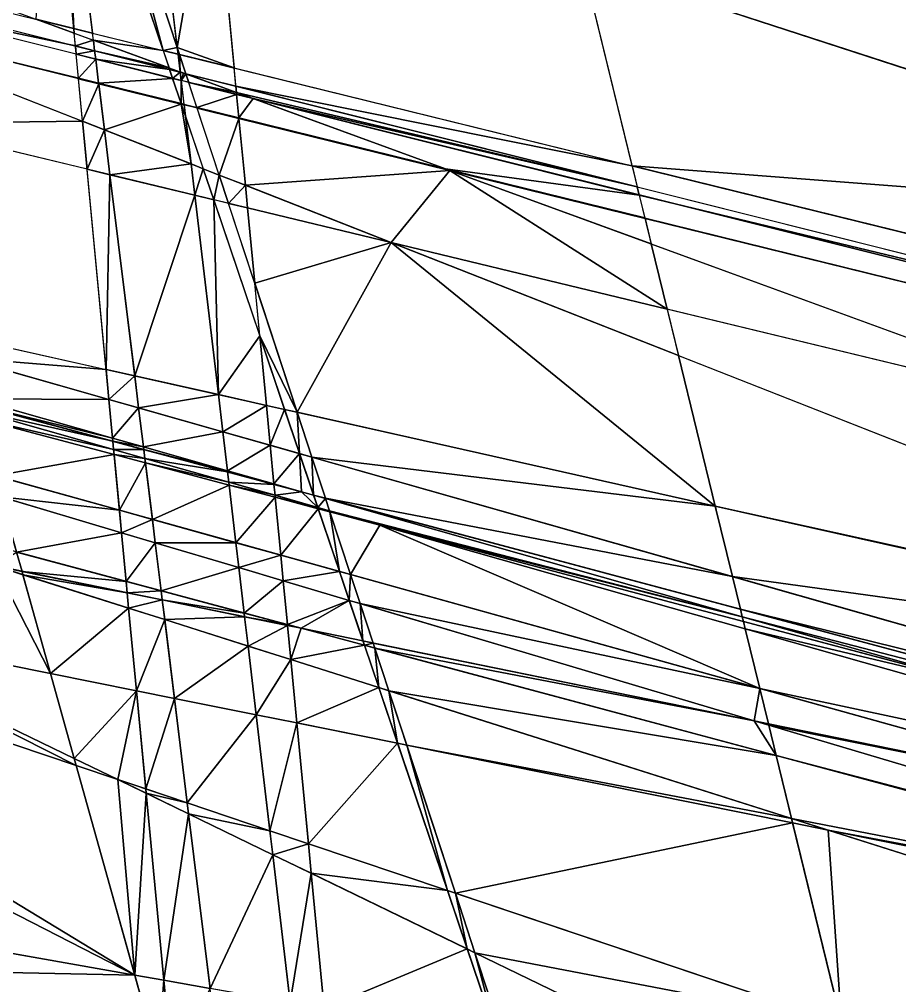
# Model space of a CAD drawing. Header units: metres. Extents: x -225 to 770, y -544 to 564.
# Drawn here: x 279.96 to 316.69, y 284.86 to 325.17 of the extents above; entities that cross this region are included whole.
import ezdxf

# ---------------------------------------------------------------- set-up
doc = ezdxf.new("R2010")
doc.units = ezdxf.units.M

msp = doc.modelspace()

# ---------------------------------------------------------------- linework, layer by layer
for p, q in [((516.37213, -544.0672, -803.7859), (217.63705, 525.73083, -1124.7742)), ((217.63705, 525.73083, -1124.7742), (545.7816, -443.76776, -860.83936)), ((349.29993, -383.51236, -794.56555), (265.35364, 503.01196, -1137.3828)), ((265.35364, 503.01196, -1137.3828), (372.1836, -399.28522, -798.5095)), ((372.1836, -399.28522, -798.5095), (261.48572, 499.3399, -1133.9835)), ((261.48572, 499.3399, -1133.9835), (516.37213, -544.0672, -803.7859)), ((356.773, -386.01013, -796.99744), (272.09955, 498.95178, -1138.7997)), ((557.95984, -501.0974, -841.83923), (249.52759, 436.53705, -1101.2909)), ((32.129852, 419.3811, -991.81995), (760.3008, 133.12076, -1210.292)), ((30.675568, 416.25635, -989.7898), (730.02356, 77.34354, -1172.0273)), ((731.95435, 188.18149, -1220.7225), (38.14865, 413.7586, -992.2217)), ((38.14865, 413.7586, -992.2217), (765.15857, 148.19702, -1219.0732)), ((757.08057, 205.05893, -1239.7969), (18.314148, 389.6963, -972.5342)), ((18.314148, 389.6963, -972.5342), (754.4347, 208.65134, -1240.1035)), ((28.200867, 387.7458, -976.3353), (757.08057, 205.05893, -1239.7969)), ((761.18066, 204.59119, -1241.5203), (29.160217, 385.1684, -975.6745)), ((29.160217, 385.1684, -975.6745), (755.39404, 206.07397, -1239.4426)), ((758.76697, 204.04391, -1240.151), (15.405579, 383.44684, -968.47406)), ((15.405579, 383.44684, -968.47406), (732.4187, 179.90198, -1217.3708)), ((760.3008, 133.12076, -1210.292), (21.19217, 381.9641, -970.55176)), ((21.19217, 381.9641, -970.55176), (730.46954, 171.07516, -1212.6499)), ((765.15857, 148.19702, -1219.0732), (27.705933, 382.0437, -973.6444)), ((27.705933, 382.0437, -973.6444), (738.9325, 179.98157, -1220.4635)), ((26.97879, 380.48132, -972.6294), (736.51886, 179.43427, -1219.0942)), ((732.4187, 179.90198, -1217.3708), (21.424377, 377.82434, -968.87585)), ((21.424377, 377.82434, -968.87585), (733.64087, 187.16644, -1221.0768)), ((19.010742, 377.27704, -967.5066), (731.95435, 188.18149, -1220.7225)), ((738.9325, 179.98157, -1220.4635), (86.268555, 354.79694, -989.39343)), ((86.268555, 354.79694, -989.39343), (758.76697, 204.04391, -1240.151)), ((762.8671, 203.57614, -1241.8745), (68.878204, 345.26355, -977.11786)), ((769.61304, 199.51599, -1243.2913), (115.37268, 315.28015, -986.0206)), ((195.22412, 315.22046, -1023.4873), (769.61304, 199.51599, -1243.2913))]:
    msp.add_line(p, q)
for points in [[(307.49518, 424.98724, -1123.5284), (307.52637, 425.0487, -1123.5696), (336.79272, 316.6604, -1090.5784), (336.79282, 316.6605, -1090.5782)], [(337.29443, 316.4973, -1090.7437), (336.79272, 316.6604, -1090.5784), (307.52637, 425.0487, -1123.5696), (307.52646, 425.0488, -1123.5695)], [(280.6645, 325.1726, -1067.8948), (281.29077, 334.7058, -1072.2992), (282.22992, 324.7876, -1068.4637), (282.23, 324.7877, -1068.4636)], [(281.78613, 334.54468, -1072.4623), (282.22992, 324.7876, -1068.4637), (281.29077, 334.7058, -1072.2992), (281.29086, 334.7059, -1072.2991)], [(282.22992, 324.7876, -1068.4637), (281.78613, 334.54468, -1072.4623), (283.01172, 324.59528, -1068.7479), (283.0118, 324.59537, -1068.7478)], [(282.41693, 334.3396, -1072.67), (283.23236, 334.07446, -1072.9386), (285.96057, 323.87006, -1069.8198), (285.96066, 323.87015, -1069.8197)], [(286.54932, 323.99115, -1070.1484), (285.96057, 323.87006, -1069.8198), (283.23236, 334.07446, -1072.9386), (283.23245, 334.07455, -1072.9385)], [(286.54932, 323.99115, -1070.1484), (285.44043, 333.35663, -1073.6658), (288.02417, 332.51654, -1074.5167), (288.02426, 332.51663, -1074.5166)], [(286.54932, 323.99115, -1070.1484), (288.02417, 332.51654, -1074.5167), (288.92108, 323.1419, -1070.896), (288.92117, 323.142, -1070.8959)], [(305.5254, 319.05817, -1076.9314), (303.4641, 327.49658, -1079.6018), (336.79272, 316.6604, -1090.5784), (336.79282, 316.6605, -1090.5782)], [(282.299, 324.05847, -1068.1819), (273.42853, 325.9364, -1064.8267), (273.32483, 326.30786, -1064.938), (273.32492, 326.30795, -1064.9379)], [(282.299, 324.05847, -1068.1819), (282.3319, 323.71124, -1068.0476), (273.42853, 325.9364, -1064.8267), (273.42862, 325.9365, -1064.8265)], [(282.2483, 324.59412, -1068.3889), (280.6645, 325.1726, -1067.8948), (282.22992, 324.7876, -1068.4637), (282.23, 324.7877, -1068.4636)], [(282.42657, 322.71118, -1067.6609), (273.7359, 324.83563, -1064.4963), (273.73035, 324.8557, -1064.5024), (273.73044, 324.8558, -1064.5023)], [(273.7359, 324.83563, -1064.4963), (282.42657, 322.71118, -1067.6609), (282.42847, 322.69135, -1067.6532), (282.42856, 322.69144, -1067.6531)], [(282.299, 324.05847, -1068.1819), (282.2483, 324.59412, -1068.3889), (283.04785, 324.302, -1068.6384), (283.04794, 324.3021, -1068.6383)], [(283.01172, 324.59528, -1068.7479), (285.96057, 323.87006, -1069.8198), (283.04785, 324.302, -1068.6384), (283.04794, 324.3021, -1068.6383)], [(274.85406, 320.83154, -1063.2949), (273.87244, 324.34668, -1064.3496), (282.5965, 320.9171, -1066.967), (282.5966, 320.9172, -1066.9669)], [(282.299, 324.05847, -1068.1819), (283.04785, 324.302, -1068.6384), (283.10272, 323.85706, -1068.4724), (283.1028, 323.85715, -1068.4723)], [(286.2046, 323.14886, -1069.6235), (283.04785, 324.302, -1068.6384), (285.96057, 323.87006, -1069.8198), (285.96066, 323.87015, -1069.8197)], [(283.04785, 324.302, -1068.6384), (286.2046, 323.14886, -1069.6235), (283.10272, 323.85706, -1068.4724), (283.1028, 323.85715, -1068.4723)], [(282.299, 324.05847, -1068.1819), (283.10272, 323.85706, -1068.4724), (282.3319, 323.71124, -1068.0476), (282.332, 323.71133, -1068.0475)], [(283.1457, 323.5078, -1068.342), (282.3319, 323.71124, -1068.0476), (283.10272, 323.85706, -1068.4724), (283.1028, 323.85715, -1068.4723)], [(283.1457, 323.5078, -1068.342), (282.42657, 322.71118, -1067.6609), (282.3319, 323.71124, -1068.0476), (282.332, 323.71133, -1068.0475)], [(286.2303, 323.07312, -1069.6028), (283.10272, 323.85706, -1068.4724), (286.2046, 323.14886, -1069.6235), (286.20468, 323.14896, -1069.6234)], [(283.10272, 323.85706, -1068.4724), (286.2303, 323.07312, -1069.6028), (283.1457, 323.5078, -1068.342), (283.14578, 323.5079, -1068.3419)], [(285.96057, 323.87006, -1069.8198), (286.54932, 323.99115, -1070.1484), (286.58167, 323.7173, -1070.0457), (286.58176, 323.71738, -1070.0455)], [(286.6444, 323.70184, -1070.0684), (286.58167, 323.7173, -1070.0457), (286.54932, 323.99115, -1070.1484), (286.5494, 323.99124, -1070.1483)], [(286.54932, 323.99115, -1070.1484), (288.92108, 323.1419, -1070.896), (286.6444, 323.70184, -1070.0684), (286.6445, 323.70193, -1070.0682)], [(286.58167, 323.7173, -1070.0457), (286.6444, 323.70184, -1070.0684), (286.66907, 322.97925, -1069.7684), (286.66916, 322.97934, -1069.7683)], [(286.90704, 322.90344, -1069.8474), (286.66907, 322.97925, -1069.7684), (286.6444, 323.70184, -1070.0684), (286.6445, 323.70193, -1070.0682)], [(283.1457, 323.5078, -1068.342), (283.26953, 322.5033, -1067.967), (282.42657, 322.71118, -1067.6609), (282.42667, 322.71127, -1067.6608)], [(286.3546, 322.7058, -1069.5029), (283.1457, 323.5078, -1068.342), (286.2303, 323.07312, -1069.6028), (286.23038, 323.0732, -1069.6027)], [(283.1457, 323.5078, -1068.342), (286.3546, 322.7058, -1069.5029), (283.26953, 322.5033, -1067.967), (283.26962, 322.5034, -1067.9669)], [(286.2046, 323.14886, -1069.6235), (286.66907, 322.97925, -1069.7684), (286.2303, 323.07312, -1069.6028), (286.23038, 323.0732, -1069.6027)], [(286.67102, 322.9627, -1069.7622), (286.2303, 323.07312, -1069.6028), (286.66907, 322.97925, -1069.7684), (286.66916, 322.97934, -1069.7683)], [(286.2303, 323.07312, -1069.6028), (286.67102, 322.9627, -1069.7622), (286.3546, 322.7058, -1069.5029), (286.3547, 322.7059, -1069.5028)], [(286.71204, 322.61652, -1069.6322), (286.3546, 322.7058, -1069.5029), (286.67102, 322.9627, -1069.7622), (286.6711, 322.9628, -1069.7621)], [(286.66907, 322.97925, -1069.7684), (286.90704, 322.90344, -1069.8474), (286.80945, 322.92798, -1069.8123), (286.80954, 322.92807, -1069.8121)], [(286.67102, 322.9627, -1069.7622), (286.80945, 322.92798, -1069.8123), (286.71204, 322.61652, -1069.6322), (286.71213, 322.6166, -1069.6321)], [(286.9112, 322.8908, -1069.844), (286.71204, 322.61652, -1069.6322), (286.80945, 322.92798, -1069.8123), (286.80954, 322.92807, -1069.8121)], [(286.71204, 322.61652, -1069.6322), (286.9112, 322.8908, -1069.844), (287.02734, 322.53766, -1069.7462), (287.02744, 322.53775, -1069.7461)], [(288.9939, 322.38043, -1070.6018), (286.9112, 322.8908, -1069.844), (286.90704, 322.90344, -1069.8474), (286.90714, 322.90353, -1069.8473)], [(289.0188, 322.12097, -1070.5016), (287.02734, 322.53766, -1069.7462), (286.9112, 322.8908, -1069.844), (286.9113, 322.8909, -1069.8439)], [(286.9112, 322.8908, -1069.844), (288.9939, 322.38043, -1070.6018), (289.0188, 322.12097, -1070.5016), (289.0189, 322.12106, -1070.5015)], [(288.9939, 322.38043, -1070.6018), (288.92108, 323.1419, -1070.896), (305.5254, 319.05817, -1076.9314), (305.52548, 319.05826, -1076.9313)], [(283.26953, 322.5033, -1067.967), (282.42847, 322.69135, -1067.6532), (282.42657, 322.71118, -1067.6609), (282.42667, 322.71127, -1067.6608)], [(282.42847, 322.69135, -1067.6532), (283.26953, 322.5033, -1067.967), (283.2719, 322.48328, -1067.9595), (283.272, 322.48337, -1067.9594)], [(282.42847, 322.69135, -1067.6532), (283.2719, 322.48328, -1067.9595), (282.5965, 320.9171, -1066.967), (282.5966, 320.9172, -1066.9669)], [(283.5091, 320.55835, -1067.241), (282.5965, 320.9171, -1066.967), (283.2719, 322.48328, -1067.9595), (283.272, 322.48337, -1067.9594)], [(286.71033, 321.65466, -1069.2167), (283.26953, 322.5033, -1067.967), (286.3546, 322.7058, -1069.5029), (286.3547, 322.7059, -1069.5028)], [(286.71033, 321.65466, -1069.2167), (283.2719, 322.48328, -1067.9595), (283.26953, 322.5033, -1067.967), (283.26962, 322.5034, -1067.9669)], [(283.2719, 322.48328, -1067.9595), (286.71033, 321.65466, -1069.2167), (286.71765, 321.63336, -1069.2109), (286.71774, 321.63345, -1069.2108)], [(283.2719, 322.48328, -1067.9595), (286.71765, 321.63336, -1069.2109), (283.5091, 320.55835, -1067.241), (283.5092, 320.55844, -1067.2408)], [(286.3546, 322.7058, -1069.5029), (286.71204, 322.61652, -1069.6322), (286.71033, 321.65466, -1069.2167), (286.71042, 321.65475, -1069.2166)], [(286.82935, 321.62537, -1069.2599), (286.71033, 321.65466, -1069.2167), (286.71204, 322.61652, -1069.6322), (286.71213, 322.6166, -1069.6321)], [(287.02734, 322.53766, -1069.7462), (289.0188, 322.12097, -1070.5016), (289.02673, 322.03796, -1070.4696), (289.02682, 322.03806, -1070.4695)], [(287.37146, 321.49164, -1069.4568), (287.02734, 322.53766, -1069.7462), (289.02673, 322.03796, -1070.4696), (289.02682, 322.03806, -1070.4695)], [(305.73907, 318.1834, -1076.6545), (289.0188, 322.12097, -1070.5016), (288.9939, 322.38043, -1070.6018), (288.994, 322.38052, -1070.6017)], [(288.9939, 322.38043, -1070.6018), (305.5254, 319.05817, -1076.9314), (305.73907, 318.1834, -1076.6545), (305.73917, 318.1835, -1076.6544)], [(289.7207, 321.86462, -1070.7207), (289.02673, 322.03796, -1070.4696), (289.0188, 322.12097, -1070.5016), (289.0189, 322.12106, -1070.5015)], [(289.0188, 322.12097, -1070.5016), (305.73907, 318.1834, -1076.6545), (289.7207, 321.86462, -1070.7207), (289.7208, 321.86472, -1070.7206)], [(286.82935, 321.62537, -1069.2599), (286.71765, 321.63336, -1069.2109), (286.71033, 321.65466, -1069.2167), (286.71042, 321.65475, -1069.2166)], [(287.37146, 321.49164, -1069.4568), (289.02673, 322.03796, -1070.4696), (289.12024, 321.06036, -1070.092), (289.12033, 321.06046, -1070.0919)], [(289.02673, 322.03796, -1070.4696), (289.7207, 321.86462, -1070.7207), (289.12024, 321.06036, -1070.092), (289.12033, 321.06046, -1070.0919)], [(297.74475, 318.9336, -1073.2244), (289.12024, 321.06036, -1070.092), (289.7207, 321.86462, -1070.7207), (289.7208, 321.86472, -1070.7206)], [(289.7207, 321.86462, -1070.7207), (305.823, 317.84015, -1076.5459), (297.74475, 318.9336, -1073.2244), (297.74484, 318.9337, -1073.2242)], [(305.823, 317.84015, -1076.5459), (289.7207, 321.86462, -1070.7207), (305.73907, 318.1834, -1076.6545), (305.73917, 318.1835, -1076.6544)], [(287.12402, 319.1372, -1068.3254), (283.5091, 320.55835, -1067.241), (286.71765, 321.63336, -1069.2109), (286.71774, 321.63345, -1069.2108)], [(286.71765, 321.63336, -1069.2109), (286.82935, 321.62537, -1069.2599), (286.8318, 321.6051, -1069.2524), (286.83188, 321.6052, -1069.2523)], [(286.71765, 321.63336, -1069.2109), (286.88812, 321.1297, -1069.0739), (287.12402, 319.1372, -1068.3254), (287.1241, 319.1373, -1068.3253)], [(286.88812, 321.1297, -1069.0739), (286.71765, 321.63336, -1069.2109), (286.8318, 321.6051, -1069.2524), (286.83188, 321.6052, -1069.2523)], [(287.37146, 321.49164, -1069.4568), (286.8318, 321.6051, -1069.2524), (286.82935, 321.62537, -1069.2599), (286.82944, 321.62546, -1069.2598)], [(286.8318, 321.6051, -1069.2524), (287.37146, 321.49164, -1069.4568), (287.37854, 321.47034, -1069.4509), (287.37863, 321.47043, -1069.4508)], [(289.12024, 321.06036, -1070.092), (287.37854, 321.47034, -1069.4509), (287.37146, 321.49164, -1069.4568), (287.37155, 321.49173, -1069.4567)], [(289.1222, 321.04016, -1070.0842), (288.2978, 318.67572, -1068.6776), (287.37854, 321.47034, -1069.4509), (287.37863, 321.47043, -1069.4508)], [(287.37854, 321.47034, -1069.4509), (289.12024, 321.06036, -1070.092), (289.1222, 321.04016, -1070.0842), (289.12228, 321.04025, -1070.0841)], [(274.85406, 320.83154, -1063.2949), (282.5965, 320.9171, -1066.967), (282.78583, 318.9173, -1066.1938), (282.78592, 318.9174, -1066.1937)], [(282.5965, 320.9171, -1066.967), (283.5091, 320.55835, -1067.241), (282.78583, 318.9173, -1066.1938), (282.78592, 318.9174, -1066.1937)], [(287.62976, 318.93835, -1068.4772), (287.12402, 319.1372, -1068.3254), (286.88812, 321.1297, -1069.0739), (286.8882, 321.1298, -1069.0737)], [(288.2978, 318.67572, -1068.6776), (289.1222, 321.04016, -1070.0842), (289.38947, 318.24652, -1069.0051), (289.38956, 318.2466, -1069.005)], [(297.74475, 318.9336, -1073.2244), (289.1222, 321.04016, -1070.0842), (289.12024, 321.06036, -1070.092), (289.12033, 321.06046, -1070.0919)], [(297.91718, 318.87054, -1073.2782), (289.38947, 318.24652, -1069.0051), (289.1222, 321.04016, -1070.0842), (289.12228, 321.04025, -1070.0841)], [(289.1222, 321.04016, -1070.0842), (297.74475, 318.9336, -1073.2244), (297.91718, 318.87054, -1073.2782), (297.91727, 318.87064, -1073.2781)], [(283.73962, 318.68713, -1066.5424), (282.78583, 318.9173, -1066.1938), (283.5091, 320.55835, -1067.241), (283.5092, 320.55844, -1067.2408)], [(283.5091, 320.55835, -1067.241), (287.12402, 319.1372, -1068.3254), (283.73962, 318.68713, -1066.5424), (283.73972, 318.68723, -1066.5422)], [(282.78583, 318.9173, -1066.1938), (283.73962, 318.68713, -1066.5424), (283.57654, 310.56665, -1062.9646), (283.57663, 310.56674, -1062.9645)], [(287.27844, 317.833, -1067.8357), (283.73962, 318.68713, -1066.5424), (287.12402, 319.1372, -1068.3254), (287.1241, 319.1373, -1068.3253)], [(287.12402, 319.1372, -1068.3254), (287.62976, 318.93835, -1068.4772), (287.27844, 317.833, -1067.8357), (287.27853, 317.8331, -1067.8356)], [(288.06848, 317.6424, -1068.1245), (287.27844, 317.833, -1067.8357), (287.62976, 318.93835, -1068.4772), (287.62985, 318.93845, -1068.477)], [(288.2978, 318.67572, -1068.6776), (288.06848, 317.6424, -1068.1245), (287.62976, 318.93835, -1068.4772), (287.62985, 318.93845, -1068.477)], [(289.38947, 318.24652, -1069.0051), (297.91718, 318.87054, -1073.2782), (295.47076, 315.85583, -1070.8297), (295.47086, 315.85593, -1070.8296)], [(306.98657, 313.0766, -1075.0385), (295.47076, 315.85583, -1070.8297), (297.91718, 318.87054, -1073.2782), (297.91727, 318.87064, -1073.2781)], [(306.05664, 316.8838, -1076.2433), (297.91718, 318.87054, -1073.2782), (297.74475, 318.9336, -1073.2244), (297.74484, 318.9337, -1073.2242)], [(306.05664, 316.8838, -1076.2433), (297.74475, 318.9336, -1073.2244), (305.823, 317.84015, -1076.5459), (305.8231, 317.84024, -1076.5458)], [(306.32117, 315.80078, -1075.9005), (306.98657, 313.0766, -1075.0385), (297.91718, 318.87054, -1073.2782), (297.91727, 318.87064, -1073.2781)], [(297.91718, 318.87054, -1073.2782), (306.05664, 316.8838, -1076.2433), (306.06207, 316.8614, -1076.2361), (306.06216, 316.86148, -1076.236)], [(306.32117, 315.80078, -1075.9005), (297.91718, 318.87054, -1073.2782), (306.06207, 316.8614, -1076.2361), (306.06216, 316.86148, -1076.236)], [(305.5254, 319.05817, -1076.9314), (336.79272, 316.6604, -1090.5784), (338.32605, 310.99103, -1088.854), (338.32614, 310.99112, -1088.8539)], [(284.77295, 310.29852, -1063.4108), (283.57654, 310.56665, -1062.9646), (283.73962, 318.68713, -1066.5424), (283.73972, 318.68723, -1066.5422)], [(283.73962, 318.68713, -1066.5424), (287.27844, 317.833, -1067.8357), (284.77295, 310.29852, -1063.4108), (284.77304, 310.2986, -1063.4106)], [(288.06848, 317.6424, -1068.1245), (288.2978, 318.67572, -1068.6776), (288.68677, 317.49316, -1068.3503), (288.68686, 317.49326, -1068.3502)], [(289.38947, 318.24652, -1069.0051), (288.68677, 317.49316, -1068.3503), (288.2978, 318.67572, -1068.6776), (288.29788, 318.6758, -1068.6775)], [(288.68677, 317.49316, -1068.3503), (289.38947, 318.24652, -1069.0051), (289.47992, 317.30176, -1068.6403), (289.48, 317.30185, -1068.6401)], [(295.47076, 315.85583, -1070.8297), (289.47992, 317.30176, -1068.6403), (289.38947, 318.24652, -1069.0051), (289.38956, 318.2466, -1069.005)], [(305.823, 317.84015, -1076.5459), (305.73907, 318.1834, -1076.6545), (338.609, 309.9449, -1088.5356), (338.6091, 309.94498, -1088.5355)], [(288.26312, 309.5161, -1064.7122), (284.77295, 310.29852, -1063.4108), (287.27844, 317.833, -1067.8357), (287.27853, 317.8331, -1067.8356)], [(287.27844, 317.833, -1067.8357), (288.06848, 317.6424, -1068.1245), (288.26312, 309.5161, -1064.7122), (288.2632, 309.5162, -1064.712)], [(289.99072, 311.963, -1066.5782), (288.26312, 309.5161, -1064.7122), (288.06848, 317.6424, -1068.1245), (288.06857, 317.6425, -1068.1244)], [(305.823, 317.84015, -1076.5459), (338.609, 309.9449, -1088.5356), (338.69568, 309.62433, -1088.4382), (338.69577, 309.62442, -1088.4381)], [(289.77942, 314.17157, -1067.4313), (288.68677, 317.49316, -1068.3503), (289.47992, 317.30176, -1068.6403), (289.48, 317.30185, -1068.6401)], [(289.47992, 317.30176, -1068.6403), (295.47076, 315.85583, -1070.8297), (289.77942, 314.17157, -1067.4313), (289.7795, 314.17166, -1067.4312)], [(338.9245, 308.77832, -1088.1809), (306.06207, 316.8614, -1076.2361), (306.05664, 316.8838, -1076.2433), (306.05673, 316.88388, -1076.2432)], [(306.06207, 316.8614, -1076.2361), (338.9245, 308.77832, -1088.1809), (338.93134, 308.75305, -1088.1732), (338.93143, 308.75314, -1088.1731)], [(291.5534, 308.77856, -1065.939), (289.77942, 314.17157, -1067.4313), (295.47076, 315.85583, -1070.8297), (295.47086, 315.85593, -1070.8296)], [(308.99152, 304.86945, -1072.4412), (291.5534, 308.77856, -1065.939), (295.47076, 315.85583, -1070.8297), (295.47086, 315.85593, -1070.8296)], [(295.47076, 315.85583, -1070.8297), (306.98657, 313.0766, -1075.0385), (307.45892, 311.14307, -1074.4265), (307.459, 311.14316, -1074.4264)], [(308.99152, 304.86945, -1072.4412), (295.47076, 315.85583, -1070.8297), (307.45892, 311.14307, -1074.4265), (307.459, 311.14316, -1074.4264)], [(306.32117, 315.80078, -1075.9005), (327.005, 308.24542, -1082.3546), (306.98657, 313.0766, -1075.0385), (306.98666, 313.0767, -1075.0383)], [(289.77942, 314.17157, -1067.4313), (291.5534, 308.77856, -1065.939), (289.99072, 311.963, -1066.5782), (289.9908, 311.9631, -1066.5781)], [(277.5849, 311.0522, -1060.3607), (277.3294, 311.9671, -1060.6353), (283.57654, 310.56665, -1062.9646), (283.57663, 310.56674, -1062.9645)], [(288.26312, 309.5161, -1064.7122), (289.99072, 311.963, -1066.5782), (290.26782, 309.0667, -1065.4596), (290.2679, 309.0668, -1065.4595)], [(291.02875, 308.89612, -1065.7434), (290.26782, 309.0667, -1065.4596), (289.99072, 311.963, -1066.5782), (289.9908, 311.9631, -1066.5781)], [(291.02875, 308.89612, -1065.7434), (289.99072, 311.963, -1066.5782), (291.5534, 308.77856, -1065.939), (291.5535, 308.77866, -1065.9388)], [(283.69495, 309.31628, -1062.4811), (278.0639, 309.3368, -1059.846), (277.5849, 311.0522, -1060.3607), (277.585, 311.05228, -1060.3606)], [(277.5849, 311.0522, -1060.3607), (283.57654, 310.56665, -1062.9646), (283.69495, 309.31628, -1062.4811), (283.69504, 309.31638, -1062.481)], [(308.99152, 304.86945, -1072.4412), (307.45892, 311.14307, -1074.4265), (341.9524, 297.58295, -1084.7756), (341.95248, 297.58304, -1084.7755)], [(283.57654, 310.56665, -1062.9646), (284.77295, 310.29852, -1063.4108), (283.69495, 309.31628, -1062.4811), (283.69504, 309.31638, -1062.481)], [(284.93744, 308.96332, -1062.9122), (283.69495, 309.31628, -1062.4811), (284.77295, 310.29852, -1063.4108), (284.77304, 310.2986, -1063.4106)], [(284.77295, 310.29852, -1063.4108), (288.26312, 309.5161, -1064.7122), (284.93744, 308.96332, -1062.9122), (284.93753, 308.9634, -1062.9121)], [(283.8482, 307.69775, -1061.8552), (278.12842, 309.10553, -1059.7766), (278.0639, 309.3368, -1059.846), (278.064, 309.33688, -1059.8458)], [(278.0639, 309.3368, -1059.846), (283.69495, 309.31628, -1062.4811), (283.8482, 307.69775, -1061.8552), (283.8483, 307.69785, -1061.8551)], [(284.93744, 308.96332, -1062.9122), (283.8482, 307.69775, -1061.8552), (283.69495, 309.31628, -1062.4811), (283.69504, 309.31638, -1062.481)], [(288.44666, 307.96637, -1064.1301), (284.93744, 308.96332, -1062.9122), (288.26312, 309.5161, -1064.7122), (288.2632, 309.5162, -1064.712)], [(288.44666, 307.96637, -1064.1301), (288.26312, 309.5161, -1064.7122), (290.26782, 309.0667, -1065.4596), (290.2679, 309.0668, -1065.4595)], [(283.86023, 307.57117, -1061.8063), (278.2013, 308.84467, -1059.6984), (278.12842, 309.10553, -1059.7766), (278.1285, 309.10562, -1059.7765)], [(278.12842, 309.10553, -1059.7766), (283.8482, 307.69775, -1061.8552), (283.86023, 307.57117, -1061.8063), (283.86032, 307.57126, -1061.8062)], [(278.2013, 308.84467, -1059.6984), (283.86023, 307.57117, -1061.8063), (283.89258, 307.22906, -1061.674), (283.89267, 307.22916, -1061.6738)], [(278.29578, 308.5063, -1059.5968), (278.2013, 308.84467, -1059.6984), (283.89258, 307.22906, -1061.674), (283.89267, 307.22916, -1061.6738)], [(283.8482, 307.69775, -1061.8552), (284.93744, 308.96332, -1062.9122), (285.13837, 307.33228, -1062.3033), (285.13846, 307.33237, -1062.3032)], [(288.44666, 307.96637, -1064.1301), (285.13837, 307.33228, -1062.3033), (284.93744, 308.96332, -1062.9122), (284.93753, 308.9634, -1062.9121)], [(288.44666, 307.96637, -1064.1301), (290.26782, 309.0667, -1065.4596), (290.42694, 307.4037, -1064.8173), (290.42703, 307.40378, -1064.8171)], [(290.26782, 309.0667, -1065.4596), (291.02875, 308.89612, -1065.7434), (290.42694, 307.4037, -1064.8173), (290.42703, 307.40378, -1064.8171)], [(291.65167, 307.05573, -1065.2423), (290.42694, 307.4037, -1064.8173), (291.02875, 308.89612, -1065.7434), (291.02884, 308.8962, -1065.7433)], [(291.5534, 308.77856, -1065.939), (291.65167, 307.05573, -1065.2423), (291.02875, 308.89612, -1065.7434), (291.02884, 308.8962, -1065.7433)], [(308.99152, 304.86945, -1072.4412), (292.1684, 306.90887, -1065.4216), (291.5534, 308.77856, -1065.939), (291.5535, 308.77866, -1065.9388)], [(291.65167, 307.05573, -1065.2423), (291.5534, 308.77856, -1065.939), (292.1684, 306.90887, -1065.4216), (292.1685, 306.90897, -1065.4215)], [(278.29578, 308.5063, -1059.5968), (283.91272, 307.01654, -1061.5918), (278.95837, 306.13354, -1058.8849), (278.95847, 306.13364, -1058.8848)], [(278.29578, 308.5063, -1059.5968), (283.89258, 307.22906, -1061.674), (283.91272, 307.01654, -1061.5918), (283.9128, 307.01663, -1061.5917)], [(285.13837, 307.33228, -1062.3033), (288.44666, 307.96637, -1064.1301), (288.6391, 306.3403, -1063.5194), (288.6392, 306.3404, -1063.5193)], [(290.42694, 307.4037, -1064.8173), (288.6391, 306.3403, -1063.5194), (288.44666, 307.96637, -1064.1301), (288.44675, 307.96646, -1064.13)], [(285.13837, 307.33228, -1062.3033), (283.86023, 307.57117, -1061.8063), (283.8482, 307.69775, -1061.8552), (283.8483, 307.69785, -1061.8551)], [(285.1515, 307.22552, -1062.2635), (283.89258, 307.22906, -1061.674), (283.86023, 307.57117, -1061.8063), (283.86032, 307.57126, -1061.8062)], [(283.86023, 307.57117, -1061.8063), (285.13837, 307.33228, -1062.3033), (285.1515, 307.22552, -1062.2635), (285.15158, 307.22562, -1062.2634)], [(285.19666, 306.85883, -1062.1266), (283.91272, 307.01654, -1061.5918), (283.89258, 307.22906, -1061.674), (283.89267, 307.22916, -1061.6738)], [(283.89258, 307.22906, -1061.674), (285.1515, 307.22552, -1062.2635), (285.19666, 306.85883, -1062.1266), (285.19675, 306.85892, -1062.1265)], [(288.6391, 306.3403, -1063.5194), (285.1515, 307.22552, -1062.2635), (285.13837, 307.33228, -1062.3033), (285.13846, 307.33237, -1062.3032)], [(288.64502, 306.29034, -1063.5006), (285.19666, 306.85883, -1062.1266), (285.1515, 307.22552, -1062.2635), (285.15158, 307.22562, -1062.2634)], [(285.1515, 307.22552, -1062.2635), (288.6391, 306.3403, -1063.5194), (288.64502, 306.29034, -1063.5006), (288.6451, 306.29044, -1063.5005)], [(288.6391, 306.3403, -1063.5194), (290.42694, 307.4037, -1064.8173), (290.5813, 305.78998, -1064.194), (290.5814, 305.79007, -1064.1938)], [(291.65167, 307.05573, -1065.2423), (290.5813, 305.78998, -1064.194), (290.42694, 307.4037, -1064.8173), (290.42703, 307.40378, -1064.8171)], [(283.91272, 307.01654, -1061.5918), (284.1327, 304.69318, -1060.6934), (278.95837, 306.13354, -1058.8849), (278.95847, 306.13364, -1058.8848)], [(285.19666, 306.85883, -1062.1266), (285.21997, 306.6698, -1062.056), (283.91272, 307.01654, -1061.5918), (283.9128, 307.01663, -1061.5917)], [(284.1327, 304.69318, -1060.6934), (283.91272, 307.01654, -1061.5918), (285.21997, 306.6698, -1062.056), (285.22006, 306.6699, -1062.0559)], [(285.19666, 306.85883, -1062.1266), (288.64502, 306.29034, -1063.5006), (288.6953, 305.86572, -1063.3411), (288.6954, 305.8658, -1063.341)], [(285.21997, 306.6698, -1062.056), (285.19666, 306.85883, -1062.1266), (288.6953, 305.86572, -1063.3411), (288.6954, 305.8658, -1063.341)], [(290.5813, 305.78998, -1064.194), (291.65167, 307.05573, -1065.2423), (291.73254, 305.4638, -1064.594), (291.73264, 305.4639, -1064.5939)], [(292.23608, 305.32898, -1064.7722), (291.73254, 305.4638, -1064.594), (291.65167, 307.05573, -1065.2423), (291.65176, 307.05582, -1065.2422)], [(292.1684, 306.90887, -1065.4216), (292.23608, 305.32898, -1064.7722), (291.65167, 307.05573, -1065.2423), (291.65176, 307.05582, -1065.2422)], [(309.71075, 301.9251, -1071.5094), (292.7318, 305.19632, -1064.9478), (292.1684, 306.90887, -1065.4216), (292.1685, 306.90897, -1065.4215)], [(292.1684, 306.90887, -1065.4216), (308.99152, 304.86945, -1072.4412), (309.71075, 301.9251, -1071.5094), (309.71085, 301.9252, -1071.5093)], [(292.23608, 305.32898, -1064.7722), (292.1684, 306.90887, -1065.4216), (292.7318, 305.19632, -1064.9478), (292.7319, 305.1964, -1064.9476)], [(284.1327, 304.69318, -1060.6934), (285.21997, 306.6698, -1062.056), (285.51068, 304.30957, -1061.1749), (285.51077, 304.30966, -1061.1748)], [(288.70966, 305.7442, -1063.2955), (285.51068, 304.30957, -1061.1749), (285.21997, 306.6698, -1062.056), (285.22006, 306.6699, -1062.0559)], [(285.21997, 306.6698, -1062.056), (288.6953, 305.86572, -1063.3411), (288.70966, 305.7442, -1063.2955), (288.70975, 305.7443, -1063.2954)], [(290.5813, 305.78998, -1064.194), (288.64502, 306.29034, -1063.5006), (288.6391, 306.3403, -1063.5194), (288.6392, 306.3404, -1063.5193)], [(279.20532, 305.2492, -1058.6195), (278.95837, 306.13354, -1058.8849), (284.1327, 304.69318, -1060.6934), (284.13278, 304.69327, -1060.6932)], [(290.58313, 305.77148, -1064.1869), (288.6953, 305.86572, -1063.3411), (288.64502, 306.29034, -1063.5006), (288.6451, 306.29044, -1063.5005)], [(288.64502, 306.29034, -1063.5006), (290.5813, 305.78998, -1064.194), (290.58313, 305.77148, -1064.1869), (290.58322, 305.77158, -1064.1868)], [(285.51068, 304.30957, -1061.1749), (288.70966, 305.7442, -1063.2955), (288.9944, 303.3398, -1062.3926), (288.99448, 303.3399, -1062.3925)], [(290.6266, 305.31744, -1064.0115), (288.70966, 305.7442, -1063.2955), (288.6953, 305.86572, -1063.3411), (288.6954, 305.8658, -1063.341)], [(288.6953, 305.86572, -1063.3411), (290.58313, 305.77148, -1064.1869), (290.6266, 305.31744, -1064.0115), (290.62668, 305.31754, -1064.0114)], [(290.63458, 305.23367, -1063.9791), (288.9944, 303.3398, -1062.3926), (288.70966, 305.7442, -1063.2955), (288.70975, 305.7443, -1063.2954)], [(288.70966, 305.7442, -1063.2955), (290.6266, 305.31744, -1064.0115), (290.63458, 305.23367, -1063.9791), (290.63467, 305.23376, -1063.979)], [(291.73254, 305.4638, -1064.594), (290.58313, 305.77148, -1064.1869), (290.5813, 305.78998, -1064.194), (290.5814, 305.79007, -1064.1938)], [(291.73254, 305.4638, -1064.594), (290.6266, 305.31744, -1064.0115), (290.58313, 305.77148, -1064.1869), (290.58322, 305.77158, -1064.1868)], [(284.22125, 303.7578, -1060.3317), (279.84827, 302.94678, -1057.9287), (279.20532, 305.2492, -1058.6195), (279.2054, 305.2493, -1058.6194)], [(279.20532, 305.2492, -1058.6195), (284.1327, 304.69318, -1060.6934), (284.22125, 303.7578, -1060.3317), (284.22134, 303.7579, -1060.3315)], [(288.9944, 303.3398, -1062.3926), (290.63458, 305.23367, -1063.9791), (290.8656, 302.81888, -1063.0465), (290.8657, 302.81897, -1063.0464)], [(290.6266, 305.31744, -1064.0115), (291.73254, 305.4638, -1064.594), (292.4115, 304.81067, -1064.6311), (292.4116, 304.81076, -1064.631)], [(292.4115, 304.81067, -1064.6311), (290.63458, 305.23367, -1063.9791), (290.6266, 305.31744, -1064.0115), (290.62668, 305.31754, -1064.0114)], [(292.4295, 304.75757, -1064.6167), (290.8656, 302.81888, -1063.0465), (290.63458, 305.23367, -1063.9791), (290.63467, 305.23376, -1063.979)], [(290.63458, 305.23367, -1063.9791), (292.4115, 304.81067, -1064.6311), (292.4295, 304.75757, -1064.6167), (292.4296, 304.75766, -1064.6166)], [(292.23907, 305.32025, -1064.7699), (292.4115, 304.81067, -1064.6311), (291.73254, 305.4638, -1064.594), (291.73264, 305.4639, -1064.5939)], [(291.73254, 305.4638, -1064.594), (292.23608, 305.32898, -1064.7722), (292.23907, 305.32025, -1064.7699), (292.23917, 305.32034, -1064.7698)], [(292.7318, 305.19632, -1064.9478), (292.23907, 305.32025, -1064.7699), (292.23608, 305.32898, -1064.7722), (292.23618, 305.32907, -1064.7721)], [(292.23907, 305.32025, -1064.7699), (292.7318, 305.19632, -1064.9478), (292.73743, 305.17902, -1064.943), (292.73752, 305.1791, -1064.9429)], [(292.4115, 304.81067, -1064.6311), (292.23907, 305.32025, -1064.7699), (292.73743, 305.17902, -1064.943), (292.73752, 305.1791, -1064.9429)], [(292.73743, 305.17902, -1064.943), (292.90466, 304.67072, -1064.8022), (292.4115, 304.81067, -1064.6311), (292.4116, 304.81076, -1064.631)], [(310.0437, 300.56192, -1071.078), (292.73743, 305.17902, -1064.943), (292.7318, 305.19632, -1064.9478), (292.7319, 305.1964, -1064.9476)], [(292.7318, 305.19632, -1064.9478), (309.71075, 301.9251, -1071.5094), (310.0437, 300.56192, -1071.078), (310.0438, 300.562, -1071.0779)], [(292.73743, 305.17902, -1064.943), (310.0437, 300.56192, -1071.078), (310.11902, 300.25403, -1070.9806), (310.1191, 300.25412, -1070.9805)], [(292.73743, 305.17902, -1064.943), (310.11902, 300.25403, -1070.9806), (292.90466, 304.67072, -1064.8022), (292.90475, 304.6708, -1064.8021)], [(240.63318, 293.11603, -1035.2776), (246.594, 304.87256, -1043.1453), (284.77448, 285.30548, -1052.6355), (284.77457, 285.30557, -1052.6354)], [(255.49072, 303.08035, -1046.5498), (284.77448, 285.30548, -1052.6355), (246.594, 304.87256, -1043.1453), (246.5941, 304.87265, -1043.1451)], [(292.4295, 304.75757, -1064.6167), (293.31665, 302.1366, -1063.9031), (290.8656, 302.81888, -1063.0465), (290.8657, 302.81897, -1063.0464)], [(292.90466, 304.67072, -1064.8022), (292.4295, 304.75757, -1064.6167), (292.4115, 304.81067, -1064.6311), (292.4116, 304.81076, -1064.631)], [(292.90466, 304.67072, -1064.8022), (292.91876, 304.6278, -1064.7905), (292.4295, 304.75757, -1064.6167), (292.4296, 304.75766, -1064.6166)], [(293.31665, 302.1366, -1063.9031), (292.4295, 304.75757, -1064.6167), (292.91876, 304.6278, -1064.7905), (292.91885, 304.6279, -1064.7904)], [(341.9818, 297.47403, -1084.7424), (309.71075, 301.9251, -1071.5094), (308.99152, 304.86945, -1072.4412), (308.9916, 304.86954, -1072.441)], [(308.99152, 304.86945, -1072.4412), (341.9524, 297.58295, -1084.7756), (341.9818, 297.47403, -1084.7424), (341.9819, 297.47412, -1084.7423)], [(285.51068, 304.30957, -1061.1749), (284.22125, 303.7578, -1060.3317), (284.1327, 304.69318, -1060.6934), (284.13278, 304.69327, -1060.6932)], [(310.11902, 300.25403, -1070.9806), (295.0052, 304.0744, -1065.5315), (292.90466, 304.67072, -1064.8022), (292.90475, 304.6708, -1064.8021)], [(292.91876, 304.6278, -1064.7905), (292.90466, 304.67072, -1064.8022), (295.0052, 304.0744, -1065.5315), (295.00528, 304.0745, -1065.5314)], [(292.91876, 304.6278, -1064.7905), (293.78076, 302.00742, -1064.0654), (293.31665, 302.1366, -1063.9031), (293.31674, 302.1367, -1063.903)], [(293.78076, 302.00742, -1064.0654), (292.91876, 304.6278, -1064.7905), (295.0052, 304.0744, -1065.5315), (295.00528, 304.0745, -1065.5314)], [(284.22125, 303.7578, -1060.3317), (285.51068, 304.30957, -1061.1749), (285.63025, 303.33887, -1060.8125), (285.63034, 303.33896, -1060.8124)], [(288.9944, 303.3398, -1062.3926), (285.63025, 303.33887, -1060.8125), (285.51068, 304.30957, -1061.1749), (285.51077, 304.30966, -1061.1748)], [(310.85144, 297.25537, -1070.0316), (293.78076, 302.00742, -1064.0654), (295.0052, 304.0744, -1065.5315), (295.00528, 304.0745, -1065.5314)], [(295.0052, 304.0744, -1065.5315), (310.11902, 300.25403, -1070.9806), (310.1681, 300.05273, -1070.9169), (310.16818, 300.05283, -1070.9167)], [(310.85144, 297.25537, -1070.0316), (295.0052, 304.0744, -1065.5315), (310.2423, 299.7489, -1070.8208), (310.2424, 299.749, -1070.8207)], [(310.2423, 299.7489, -1070.8208), (295.0052, 304.0744, -1065.5315), (310.1681, 300.05273, -1070.9169), (310.16818, 300.05283, -1070.9167)], [(279.84827, 302.94678, -1057.9287), (284.22125, 303.7578, -1060.3317), (284.41388, 301.72394, -1059.5452), (284.41397, 301.72403, -1059.545)], [(285.63025, 303.33887, -1060.8125), (284.41388, 301.72394, -1059.5452), (284.22125, 303.7578, -1060.3317), (284.22134, 303.7579, -1060.3315)], [(284.41388, 301.72394, -1059.5452), (285.63025, 303.33887, -1060.8125), (285.87744, 301.33185, -1060.0632), (285.87753, 301.33194, -1060.0631)], [(285.63025, 303.33887, -1060.8125), (288.9944, 303.3398, -1062.3926), (289.11725, 302.30212, -1062.0028), (289.11734, 302.30222, -1062.0027)], [(289.11725, 302.30212, -1062.0028), (285.87744, 301.33185, -1060.0632), (285.63025, 303.33887, -1060.8125), (285.63034, 303.33896, -1060.8124)], [(290.8656, 302.81888, -1063.0465), (289.11725, 302.30212, -1062.0028), (288.9944, 303.3398, -1062.3926), (288.99448, 303.3399, -1062.3925)], [(270.4206, 300.07288, -1052.2631), (282.33466, 294.04248, -1055.257), (255.49072, 303.08035, -1046.5498), (255.49083, 303.08044, -1046.5497)], [(284.77448, 285.30548, -1052.6355), (255.49072, 303.08035, -1046.5498), (282.33466, 294.04248, -1055.257), (282.33475, 294.04257, -1055.2568)], [(278.94592, 302.37537, -1057.2587), (279.84827, 302.94678, -1057.9287), (280.07202, 302.14545, -1057.6882), (280.0721, 302.14554, -1057.6881)], [(284.41388, 301.72394, -1059.5452), (280.07202, 302.14545, -1057.6882), (279.84827, 302.94678, -1057.9287), (279.84836, 302.94687, -1057.9286)], [(290.8656, 302.81888, -1063.0465), (290.9677, 301.75195, -1062.6344), (289.11725, 302.30212, -1062.0028), (289.11734, 302.30222, -1062.0027)], [(290.9677, 301.75195, -1062.6344), (290.8656, 302.81888, -1063.0465), (293.31665, 302.1366, -1063.9031), (293.31674, 302.1367, -1063.903)], [(270.4206, 300.07288, -1052.2631), (278.94592, 302.37537, -1057.2587), (281.2605, 297.88928, -1056.4111), (281.2606, 297.88937, -1056.411)], [(280.11102, 302.00595, -1057.6465), (281.2605, 297.88928, -1056.4111), (278.94592, 302.37537, -1057.2587), (278.946, 302.37546, -1057.2585)], [(280.11102, 302.00595, -1057.6465), (278.94592, 302.37537, -1057.2587), (280.07202, 302.14545, -1057.6882), (280.0721, 302.14554, -1057.6881)], [(280.07202, 302.14545, -1057.6882), (284.41388, 301.72394, -1059.5452), (284.45874, 301.24976, -1059.3618), (284.45883, 301.24985, -1059.3617)], [(280.11102, 302.00595, -1057.6465), (280.07202, 302.14545, -1057.6882), (284.45874, 301.24976, -1059.3618), (284.45883, 301.24985, -1059.3617)], [(284.45874, 301.24976, -1059.3618), (284.51953, 300.60797, -1059.1135), (280.11102, 302.00595, -1057.6465), (280.1111, 302.00604, -1057.6464)], [(281.2605, 297.88928, -1056.4111), (280.11102, 302.00595, -1057.6465), (284.51953, 300.60797, -1059.1135), (284.51962, 300.60806, -1059.1134)], [(289.11725, 302.30212, -1062.0028), (289.34198, 300.40396, -1061.2899), (285.87744, 301.33185, -1060.0632), (285.87753, 301.33194, -1060.0631)], [(289.34198, 300.40396, -1061.2899), (289.11725, 302.30212, -1062.0028), (290.9677, 301.75195, -1062.6344), (290.9678, 301.75204, -1062.6343)], [(293.31665, 302.1366, -1063.9031), (293.72424, 300.9323, -1063.5753), (290.9677, 301.75195, -1062.6344), (290.9678, 301.75204, -1062.6343)], [(293.72424, 300.9323, -1063.5753), (293.31665, 302.1366, -1063.9031), (293.78076, 302.00742, -1064.0654), (293.78085, 302.0075, -1064.0653)], [(293.72424, 300.9323, -1063.5753), (293.78076, 302.00742, -1064.0654), (294.17883, 300.79718, -1063.7305), (294.17892, 300.79727, -1063.7303)], [(310.85144, 297.25537, -1070.0316), (294.17883, 300.79718, -1063.7305), (293.78076, 302.00742, -1064.0654), (293.78085, 302.0075, -1064.0653)], [(343.36377, 292.36407, -1083.1881), (310.0437, 300.56192, -1071.078), (309.71075, 301.9251, -1071.5094), (309.71085, 301.9252, -1071.5093)], [(309.71075, 301.9251, -1071.5094), (341.9818, 297.47403, -1084.7424), (343.36377, 292.36407, -1083.1881), (343.36386, 292.36417, -1083.188)], [(285.87744, 301.33185, -1060.0632), (284.45874, 301.24976, -1059.3618), (284.41388, 301.72394, -1059.5452), (284.41397, 301.72403, -1059.545)], [(290.9677, 301.75195, -1062.6344), (291.14282, 299.92157, -1061.9275), (289.34198, 300.40396, -1061.2899), (289.34207, 300.40405, -1061.2898)], [(291.14282, 299.92157, -1061.9275), (290.9677, 301.75195, -1062.6344), (293.72424, 300.9323, -1063.5753), (293.72433, 300.9324, -1063.5752)], [(285.87744, 301.33185, -1060.0632), (285.92444, 300.95056, -1059.9209), (284.45874, 301.24976, -1059.3618), (284.45883, 301.24985, -1059.3617)], [(284.51953, 300.60797, -1059.1135), (284.45874, 301.24976, -1059.3618), (285.92444, 300.95056, -1059.9209), (285.92453, 300.95065, -1059.9208)], [(285.92444, 300.95056, -1059.9209), (285.87744, 301.33185, -1060.0632), (289.34198, 300.40396, -1061.2899), (289.34207, 300.40405, -1061.2898)], [(285.92444, 300.95056, -1059.9209), (286.02545, 300.13037, -1059.6147), (284.51953, 300.60797, -1059.1135), (284.51962, 300.60806, -1059.1134)], [(289.34198, 300.40396, -1061.2899), (289.3603, 300.24908, -1061.2317), (285.92444, 300.95056, -1059.9209), (285.92453, 300.95065, -1059.9208)], [(286.02545, 300.13037, -1059.6147), (285.92444, 300.95056, -1059.9209), (289.3603, 300.24908, -1061.2317), (289.36038, 300.24918, -1061.2316)], [(293.72424, 300.9323, -1063.5753), (291.71423, 299.76852, -1062.1298), (291.14282, 299.92157, -1061.9275), (291.1429, 299.92166, -1061.9274)], [(291.71423, 299.76852, -1062.1298), (293.72424, 300.9323, -1063.5753), (294.29663, 299.2413, -1063.115), (294.29672, 299.2414, -1063.1149)], [(294.17883, 300.79718, -1063.7305), (294.29663, 299.2413, -1063.115), (293.72424, 300.9323, -1063.5753), (293.72433, 300.9324, -1063.5752)], [(310.62073, 295.90848, -1069.3425), (294.719, 299.15506, -1063.2761), (294.17883, 300.79718, -1063.7305), (294.17892, 300.79727, -1063.7303)], [(310.85144, 297.25537, -1070.0316), (310.62073, 295.90848, -1069.3425), (294.17883, 300.79718, -1063.7305), (294.17892, 300.79727, -1063.7303)], [(294.29663, 299.2413, -1063.115), (294.17883, 300.79718, -1063.7305), (294.719, 299.15506, -1063.2761), (294.7191, 299.15515, -1063.276)], [(284.51953, 300.60797, -1059.1135), (284.84534, 297.1672, -1057.7831), (281.2605, 297.88928, -1056.4111), (281.2606, 297.88937, -1056.411)], [(284.84534, 297.1672, -1057.7831), (284.51953, 300.60797, -1059.1135), (286.02545, 300.13037, -1059.6147), (286.02554, 300.13046, -1059.6146)], [(289.3603, 300.24908, -1061.2317), (289.34198, 300.40396, -1061.2899), (291.14282, 299.92157, -1061.9275), (291.1429, 299.92166, -1061.9274)], [(343.57428, 291.5859, -1082.9514), (310.11902, 300.25403, -1070.9806), (310.0437, 300.56192, -1071.078), (310.0438, 300.562, -1071.0779)], [(310.0437, 300.56192, -1071.078), (343.36377, 292.36407, -1083.1881), (343.57428, 291.5859, -1082.9514), (343.57437, 291.586, -1082.9513)], [(281.2605, 297.88928, -1056.4111), (282.25183, 294.33932, -1055.3461), (270.4206, 300.07288, -1052.2631), (270.4207, 300.07297, -1052.263)], [(282.33466, 294.04248, -1055.257), (270.4206, 300.07288, -1052.2631), (282.25183, 294.33932, -1055.3461), (282.25192, 294.33942, -1055.346)], [(286.02545, 300.13037, -1059.6147), (286.4298, 296.84802, -1058.3894), (284.84534, 297.1672, -1057.7831), (284.84543, 297.1673, -1057.783)], [(289.3603, 300.24908, -1061.2317), (289.50494, 299.027, -1060.7727), (286.02545, 300.13037, -1059.6147), (286.02554, 300.13046, -1059.6146)], [(286.4298, 296.84802, -1058.3894), (286.02545, 300.13037, -1059.6147), (289.50494, 299.027, -1060.7727), (289.50504, 299.0271, -1060.7726)], [(291.14282, 299.92157, -1061.9275), (291.14636, 299.8844, -1061.9131), (289.3603, 300.24908, -1061.2317), (289.36038, 300.24918, -1061.2316)], [(289.50494, 299.027, -1060.7727), (289.3603, 300.24908, -1061.2317), (291.14636, 299.8844, -1061.9131), (291.14645, 299.8845, -1061.913)], [(291.14636, 299.8844, -1061.9131), (291.14282, 299.92157, -1061.9275), (291.71423, 299.76852, -1062.1298), (291.71432, 299.76862, -1062.1296)], [(320.50952, 297.30984, -1074.5898), (310.1681, 300.05273, -1070.9169), (310.11902, 300.25403, -1070.9806), (310.1191, 300.25412, -1070.9805)], [(310.11902, 300.25403, -1070.9806), (343.57428, 291.5859, -1082.9514), (320.50952, 297.30984, -1074.5898), (320.5096, 297.30994, -1074.5897)], [(310.1681, 300.05273, -1070.9169), (320.50952, 297.30984, -1074.5898), (310.2423, 299.7489, -1070.8208), (310.2424, 299.749, -1070.8207)], [(291.14636, 299.8844, -1061.9131), (291.28235, 298.46347, -1061.3643), (289.50494, 299.027, -1060.7727), (289.50504, 299.0271, -1060.7726)], [(291.28235, 298.46347, -1061.3643), (291.14636, 299.8844, -1061.9131), (291.71423, 299.76852, -1062.1298), (291.71432, 299.76862, -1062.1296)], [(294.3578, 299.06042, -1063.0657), (291.28235, 298.46347, -1061.3643), (291.71423, 299.76852, -1062.1298), (291.71432, 299.76862, -1062.1296)], [(294.3578, 299.06042, -1063.0657), (291.71423, 299.76852, -1062.1298), (294.29663, 299.2413, -1063.115), (294.29672, 299.2414, -1063.1149)], [(343.9549, 290.1786, -1082.5234), (310.2423, 299.7489, -1070.8208), (320.50952, 297.30984, -1074.5898), (320.5096, 297.30994, -1074.5897)], [(310.2423, 299.7489, -1070.8208), (343.9549, 290.1786, -1082.5234), (310.85144, 297.25537, -1070.0316), (310.85153, 297.25546, -1070.0315)], [(294.3578, 299.06042, -1063.0657), (294.29663, 299.2413, -1063.115), (294.719, 299.15506, -1063.2761), (294.7191, 299.15515, -1063.276)], [(294.719, 299.15506, -1063.2761), (294.78802, 298.94516, -1063.218), (294.3578, 299.06042, -1063.0657), (294.35788, 299.06052, -1063.0656)], [(294.78802, 298.94516, -1063.218), (294.719, 299.15506, -1063.2761), (310.62073, 295.90848, -1069.3425), (310.62082, 295.90857, -1069.3424)], [(289.50494, 299.027, -1060.7727), (289.84436, 296.16022, -1059.696), (286.4298, 296.84802, -1058.3894), (286.4299, 296.8481, -1058.3893)], [(289.84436, 296.16022, -1059.696), (289.50494, 299.027, -1060.7727), (291.28235, 298.46347, -1061.3643), (291.28244, 298.46356, -1061.3641)], [(294.3578, 299.06042, -1063.0657), (294.95392, 297.29916, -1062.5862), (291.28235, 298.46347, -1061.3643), (291.28244, 298.46356, -1061.3641)], [(294.95392, 297.29916, -1062.5862), (294.3578, 299.06042, -1063.0657), (294.78802, 298.94516, -1063.218), (294.78812, 298.94525, -1063.2179)], [(310.62073, 295.90848, -1069.3425), (311.53442, 294.45966, -1069.147), (294.78802, 298.94516, -1063.218), (294.78812, 298.94525, -1063.2179)], [(295.37323, 297.1662, -1062.7257), (294.78802, 298.94516, -1063.218), (311.53442, 294.45966, -1069.147), (311.53452, 294.45975, -1069.1469)], [(294.78802, 298.94516, -1063.218), (295.37323, 297.1662, -1062.7257), (294.95392, 297.29916, -1062.5862), (294.954, 297.29926, -1062.586)], [(291.28235, 298.46347, -1061.3643), (291.53534, 295.81958, -1060.3431), (289.84436, 296.16022, -1059.696), (289.84445, 296.1603, -1059.6959)], [(291.53534, 295.81958, -1060.3431), (291.28235, 298.46347, -1061.3643), (294.95392, 297.29916, -1062.5862), (294.954, 297.29926, -1062.586)], [(282.25183, 294.33932, -1055.3461), (281.2605, 297.88928, -1056.4111), (284.84534, 297.1672, -1057.7831), (284.84543, 297.1673, -1057.783)], [(284.06964, 293.45837, -1055.8198), (282.25183, 294.33932, -1055.3461), (284.84534, 297.1672, -1057.7831), (284.84543, 297.1673, -1057.783)], [(284.84534, 297.1672, -1057.7831), (285.23364, 293.06647, -1056.1973), (284.06964, 293.45837, -1055.8198), (284.06973, 293.45847, -1055.8197)], [(285.23364, 293.06647, -1056.1973), (284.84534, 297.1672, -1057.7831), (286.4298, 296.84802, -1058.3894), (286.4299, 296.8481, -1058.3893)], [(294.95392, 297.29916, -1062.5862), (295.74152, 294.97223, -1061.9528), (291.53534, 295.81958, -1060.3431), (291.53543, 295.81967, -1060.343)], [(295.74152, 294.97223, -1061.9528), (294.95392, 297.29916, -1062.5862), (295.37323, 297.1662, -1062.7257), (295.37332, 297.1663, -1062.7256)], [(312.17468, 291.83844, -1068.3174), (296.12, 294.896, -1062.0975), (295.37323, 297.1662, -1062.7257), (295.37332, 297.1663, -1062.7256)], [(312.17468, 291.83844, -1068.3174), (295.37323, 297.1662, -1062.7257), (311.53442, 294.45966, -1069.147), (311.53452, 294.45975, -1069.1469)], [(295.74152, 294.97223, -1061.9528), (295.37323, 297.1662, -1062.7257), (296.12, 294.896, -1062.0975), (296.1201, 294.8961, -1062.0974)], [(310.85144, 297.25537, -1070.0316), (311.20984, 295.7882, -1069.5674), (310.62073, 295.90848, -1069.3425), (310.62082, 295.90857, -1069.3424)], [(329.63544, 292.02637, -1076.5967), (310.85144, 297.25537, -1070.0316), (343.9549, 290.1786, -1082.5234), (343.955, 290.17868, -1082.5233)], [(310.85144, 297.25537, -1070.0316), (329.63544, 292.02637, -1076.5967), (311.20984, 295.7882, -1069.5674), (311.20993, 295.7883, -1069.5673)], [(286.4298, 296.84802, -1058.3894), (286.96753, 292.48273, -1056.7598), (285.23364, 293.06647, -1056.1973), (285.23373, 293.06656, -1056.1971)], [(286.96753, 292.48273, -1056.7598), (286.4298, 296.84802, -1058.3894), (289.84436, 296.16022, -1059.696), (289.84445, 296.1603, -1059.6959)], [(289.84436, 296.16022, -1059.696), (290.4173, 291.32123, -1057.8787), (286.96753, 292.48273, -1056.7598), (286.96762, 292.48282, -1056.7596)], [(290.4173, 291.32123, -1057.8787), (289.84436, 296.16022, -1059.696), (291.53534, 295.81958, -1060.3431), (291.53543, 295.81967, -1060.343)], [(311.20984, 295.7882, -1069.5674), (311.22437, 295.72903, -1069.5486), (310.62073, 295.90848, -1069.3425), (310.62082, 295.90857, -1069.3424)], [(311.53442, 294.45966, -1069.147), (310.62073, 295.90848, -1069.3425), (311.22437, 295.72903, -1069.5486), (311.22446, 295.72913, -1069.5485)], [(291.53534, 295.81958, -1060.3431), (292.01727, 290.7826, -1058.3977), (290.4173, 291.32123, -1057.8787), (290.4174, 291.32132, -1057.8785)], [(292.01727, 290.7826, -1058.3977), (291.53534, 295.81958, -1060.3431), (295.74152, 294.97223, -1061.9528), (295.7416, 294.97232, -1061.9526)], [(311.22437, 295.72903, -1069.5486), (311.20984, 295.7882, -1069.5674), (329.63544, 292.02637, -1076.5967), (329.63553, 292.02646, -1076.5966)], [(311.22437, 295.72903, -1069.5486), (329.63544, 292.02637, -1076.5967), (345.18463, 285.63162, -1081.1403), (345.18472, 285.6317, -1081.1401)], [(311.22437, 295.72903, -1069.5486), (345.18463, 285.63162, -1081.1403), (311.53442, 294.45966, -1069.147), (311.53452, 294.45975, -1069.1469)], [(292.01727, 290.7826, -1058.3977), (295.74152, 294.97223, -1061.9528), (297.82092, 288.8286, -1060.2802), (297.821, 288.8287, -1060.28)], [(296.12, 294.896, -1062.0975), (297.82092, 288.8286, -1060.2802), (295.74152, 294.97223, -1061.9528), (295.7416, 294.97232, -1061.9526)], [(312.2201, 291.65286, -1068.2587), (298.1526, 288.71698, -1060.3877), (296.12, 294.896, -1062.0975), (296.1201, 294.8961, -1062.0974)], [(312.17468, 291.83844, -1068.3174), (312.2201, 291.65286, -1068.2587), (296.12, 294.896, -1062.0975), (296.1201, 294.8961, -1062.0974)], [(297.82092, 288.8286, -1060.2802), (296.12, 294.896, -1062.0975), (298.1526, 288.71698, -1060.3877), (298.15268, 288.71707, -1060.3876)], [(284.06964, 293.45837, -1055.8198), (282.33466, 294.04248, -1055.257), (282.25183, 294.33932, -1055.3461), (282.25192, 294.33942, -1055.346)], [(345.23865, 285.432, -1081.0796), (312.17468, 291.83844, -1068.3174), (311.53442, 294.45966, -1069.147), (311.53452, 294.45975, -1069.1469)], [(345.23865, 285.432, -1081.0796), (311.53442, 294.45966, -1069.147), (345.18463, 285.63162, -1081.1403), (345.18472, 285.6317, -1081.1401)], [(284.06964, 293.45837, -1055.8198), (284.77448, 285.30548, -1052.6355), (282.33466, 294.04248, -1055.257), (282.33475, 294.04257, -1055.2568)], [(285.25073, 292.886, -1056.1274), (284.06964, 293.45837, -1055.8198), (285.23364, 293.06647, -1056.1973), (285.23373, 293.06656, -1056.1971)], [(284.06964, 293.45837, -1055.8198), (285.25073, 292.886, -1056.1274), (284.77448, 285.30548, -1052.6355), (284.77457, 285.30557, -1052.6354)], [(261.42914, 285.78094, -1041.8792), (240.63318, 293.11603, -1035.2776), (284.77448, 285.30548, -1052.6355), (284.77457, 285.30557, -1052.6354)], [(285.25073, 292.886, -1056.1274), (285.23364, 293.06647, -1056.1973), (286.96753, 292.48273, -1056.7598), (286.96762, 292.48282, -1056.7596)], [(285.9889, 285.09058, -1053.113), (284.77448, 285.30548, -1052.6355), (285.25073, 292.886, -1056.1274), (285.25082, 292.88608, -1056.1273)], [(286.96753, 292.48273, -1056.7598), (287.02368, 292.0268, -1056.5895), (285.25073, 292.886, -1056.1274), (285.25082, 292.88608, -1056.1273)], [(285.9889, 285.09058, -1053.113), (285.25073, 292.886, -1056.1274), (287.02368, 292.0268, -1056.5895), (287.02377, 292.0269, -1056.5894)], [(287.02368, 292.0268, -1056.5895), (286.96753, 292.48273, -1056.7598), (290.4173, 291.32123, -1057.8787), (290.4174, 291.32132, -1057.8785)], [(287.02368, 292.0268, -1056.5895), (287.9203, 284.74884, -1053.8726), (285.9889, 285.09058, -1053.113), (285.98898, 285.09067, -1053.1129)], [(290.4173, 291.32123, -1057.8787), (290.53528, 290.32507, -1057.5046), (287.02368, 292.0268, -1056.5895), (287.02377, 292.0269, -1056.5894)], [(287.9203, 284.74884, -1053.8726), (287.02368, 292.0268, -1056.5895), (290.53528, 290.32507, -1057.5046), (290.53537, 290.32516, -1057.5045)], [(345.23865, 285.432, -1081.0796), (313.70044, 291.35464, -1068.8252), (312.17468, 291.83844, -1068.3174), (312.17477, 291.83853, -1068.3173)], [(312.17468, 291.83844, -1068.3174), (313.70044, 291.35464, -1068.8252), (312.2201, 291.65286, -1068.2587), (312.22018, 291.65295, -1068.2585)], [(298.1526, 288.71698, -1060.3877), (312.2201, 291.65286, -1068.2587), (314.2622, 283.29315, -1065.613), (314.2623, 283.29324, -1065.6129)], [(313.70044, 291.35464, -1068.8252), (314.2622, 283.29315, -1065.613), (312.2201, 291.65286, -1068.2587), (312.22018, 291.65295, -1068.2585)], [(290.53528, 290.32507, -1057.5046), (290.4173, 291.32123, -1057.8787), (292.01727, 290.7826, -1058.3977), (292.01736, 290.78268, -1058.3976)], [(345.36182, 284.97687, -1080.9412), (346.44507, 280.97137, -1079.7228), (313.70044, 291.35464, -1068.8252), (313.70053, 291.35474, -1068.8251)], [(345.23865, 285.432, -1081.0796), (345.36182, 284.97687, -1080.9412), (313.70044, 291.35464, -1068.8252), (313.70053, 291.35474, -1068.8251)], [(314.2622, 283.29315, -1065.613), (313.70044, 291.35464, -1068.8252), (346.44507, 280.97137, -1079.7228), (346.44516, 280.97147, -1079.7227)], [(290.53528, 290.32507, -1057.5046), (292.01727, 290.7826, -1058.3977), (292.13525, 289.5497, -1057.9215), (292.13535, 289.5498, -1057.9214)], [(297.82092, 288.8286, -1060.2802), (292.13525, 289.5497, -1057.9215), (292.01727, 290.7826, -1058.3977), (292.01736, 290.78268, -1058.3976)], [(287.9203, 284.74884, -1053.8726), (290.53528, 290.32507, -1057.5046), (291.2655, 284.15692, -1055.188), (291.2656, 284.157, -1055.1879)], [(292.13525, 289.5497, -1057.9215), (291.2655, 284.15692, -1055.188), (290.53528, 290.32507, -1057.5046), (290.53537, 290.32516, -1057.5045)], [(291.2655, 284.15692, -1055.188), (292.13525, 289.5497, -1057.9215), (292.67505, 283.90753, -1055.7423), (292.67514, 283.90762, -1055.7422)], [(298.64465, 286.3952, -1059.6177), (292.67505, 283.90753, -1055.7423), (292.13525, 289.5497, -1057.9215), (292.13535, 289.5498, -1057.9214)], [(292.13525, 289.5497, -1057.9215), (297.82092, 288.8286, -1060.2802), (298.64465, 286.3952, -1059.6177), (298.64474, 286.3953, -1059.6176)], [(298.1526, 288.71698, -1060.3877), (298.64465, 286.3952, -1059.6177), (297.82092, 288.8286, -1060.2802), (297.821, 288.8287, -1060.28)], [(314.2622, 283.29315, -1065.613), (298.96783, 286.23846, -1059.7019), (298.1526, 288.71698, -1060.3877), (298.15268, 288.71707, -1060.3876)], [(298.64465, 286.3952, -1059.6177), (298.1526, 288.71698, -1060.3877), (298.96783, 286.23846, -1059.7019), (298.96793, 286.23856, -1059.7018)], [(292.67505, 283.90753, -1055.7423), (298.64465, 286.3952, -1059.6177), (299.92053, 282.62546, -1058.5914), (299.92062, 282.62555, -1058.5913)], [(298.96783, 286.23846, -1059.7019), (299.92053, 282.62546, -1058.5914), (298.64465, 286.3952, -1059.6177), (298.64474, 286.3953, -1059.6176)], [(310.16345, 280.81305, -1062.6194), (300.1709, 282.58115, -1058.69), (298.96783, 286.23846, -1059.7019), (298.96793, 286.23856, -1059.7018)], [(298.96783, 286.23846, -1059.7019), (314.2622, 283.29315, -1065.613), (310.16345, 280.81305, -1062.6194), (310.16354, 280.81314, -1062.6193)], [(299.92053, 282.62546, -1058.5914), (298.96783, 286.23846, -1059.7019), (300.1709, 282.58115, -1058.69), (300.171, 282.58124, -1058.6898)], [(261.42914, 285.78094, -1041.8792), (287.0091, 274.31705, -1048.9469), (256.98822, 281.30618, -1037.8647), (256.9883, 281.30627, -1037.8646)], [(261.42914, 285.78094, -1041.8792), (285.74475, 281.83063, -1051.5929), (286.66162, 277.98615, -1050.3657), (286.6617, 277.98624, -1050.3656)], [(261.42914, 285.78094, -1041.8792), (286.66162, 277.98615, -1050.3657), (287.0091, 274.31705, -1048.9469), (287.0092, 274.31714, -1048.9468)], [(261.42914, 285.78094, -1041.8792), (284.77448, 285.30548, -1052.6355), (285.74475, 281.83063, -1051.5929), (285.74484, 281.83072, -1051.5928)], [(284.77448, 285.30548, -1052.6355), (285.9889, 285.09058, -1053.113), (285.74475, 281.83063, -1051.5929), (285.74484, 281.83072, -1051.5928)], [(285.9889, 285.09058, -1053.113), (286.30627, 281.73938, -1051.8171), (285.74475, 281.83063, -1051.5929), (285.74484, 281.83072, -1051.5928)], [(286.30627, 281.73938, -1051.8171), (285.9889, 285.09058, -1053.113), (287.9203, 284.74884, -1053.8726), (287.92038, 284.74893, -1053.8724)]]:
    msp.add_3dface(points)

doc.saveas('drawing.dxf')
